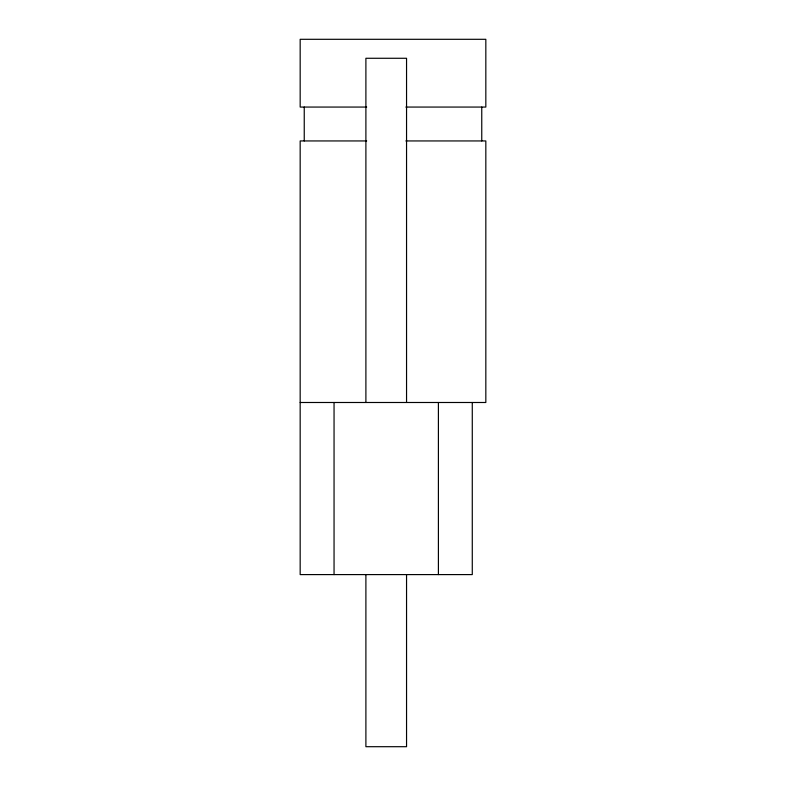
<?xml version="1.0" encoding="UTF-8"?>
<svg xmlns="http://www.w3.org/2000/svg" width="786" height="786" viewBox="0 0 786 786"><rect width="100%" height="100%" fill="white"/><g stroke="black" fill="none" stroke-linecap="round" stroke-linejoin="round"><path stroke-width="1.18" d="M366.679 107.063L300.173 107.063L300.173 39.3L485.827 39.3L485.827 107.063L405.851 107.063M366.679 140.94L300.173 140.94L300.173 574.595L472.278 574.595L472.278 402.491M405.851 140.94L485.827 140.94L485.827 402.491L300.173 402.491M481.759 107.063L481.759 140.94M438.401 402.491L438.401 574.595M406.549 402.491L406.549 58.272L365.893 58.272L365.893 402.491M406.549 574.595L406.549 746.7L365.893 746.7L365.893 574.595M334.05 402.491L334.05 574.595M304.241 107.063L304.241 140.94"/></g></svg>
